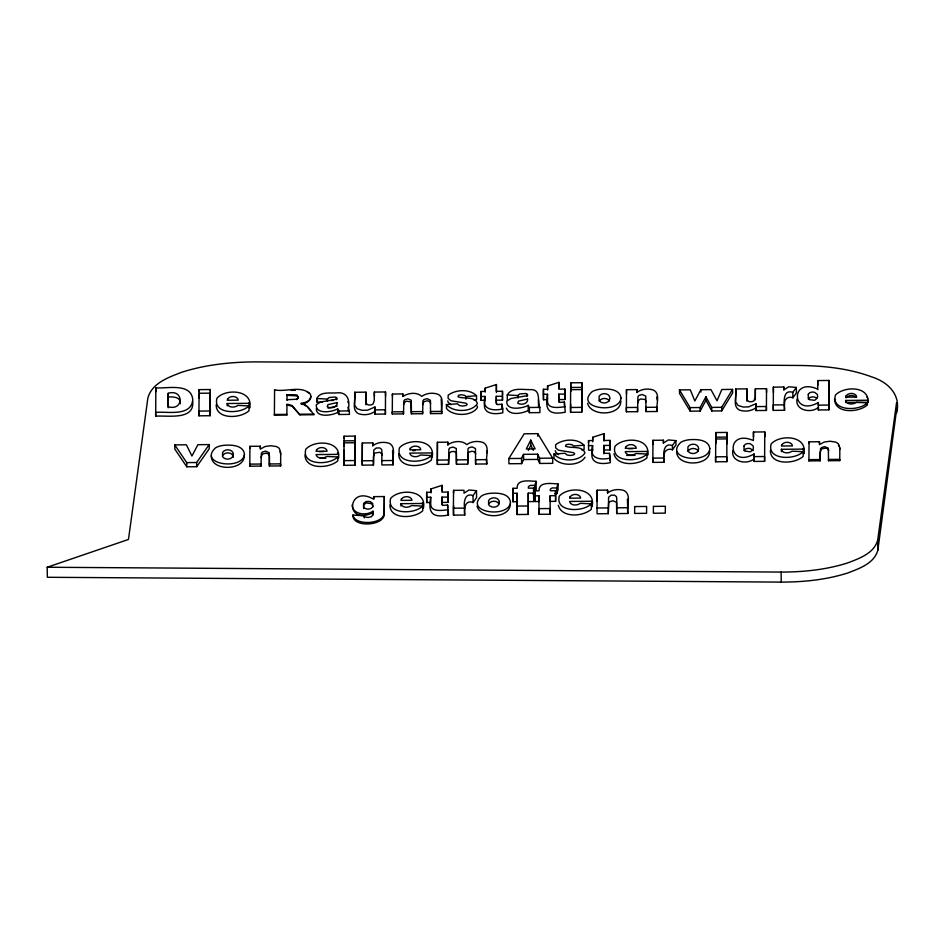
<?xml version="1.0" encoding="UTF-8"?>
<svg xmlns="http://www.w3.org/2000/svg" width="944" height="944" viewBox="0 0 944 944"><rect width="100%" height="100%" fill="white"/><g stroke="black" fill="none" stroke-linecap="round" stroke-linejoin="round"><path stroke-width="1.42" d="M155.689 416.221L155.843 387.842C166.604 388.845 191.243 382.391 192.765 399.701C191.349 417.154 166.51 411.147 155.63 412.434L155.689 416.221C166.321 415.053 195.231 421.012 192.6 401.047M168.233 393.294L168.115 406.734C184.198 411.383 183.903 388.539 168.233 393.294L168.197 407.832M199.078 397.99L199.007 393.259L210.182 393.152L210.099 415.714L198.924 415.82L199.113 389.636L210.288 389.53L210.311 391.111M210.099 415.714L210.182 393.152M210.264 395.76L210.288 389.53M210.347 413L210.382 408.894M248.638 402.817L249.664 408.127C253.771 389.872 226.053 388.043 216.967 398.179C212.388 414.357 240.614 414.569 248.933 405.92L249.004 410.734C240.578 418.711 215.964 419.75 216.2 404.787M260.32 446.229L260.296 449.132L265.04 446.536L270.869 445.721L276.686 446.618L279.259 448.294L280.687 452.53L280.628 465.911L269.394 466.017L269.205 452.731L265.606 451.126L262.302 452.093L261.346 453.415L260.969 466.088L249.794 466.194L249.924 446.323L260.32 446.229L260.355 448.282M269.394 466.017L269.488 456.212L268.485 453.852L265.642 453.179L262.338 454.147L261.04 457.533M310.847 396.362C310.505 401.117 305.077 402.84 301.065 403.359L304.298 404.244L308.004 407.029L313.974 414.735L299.921 414.864L292.144 405.59L288.05 404.362L286.952 404.374L286.87 414.982L274.385 415.1L274.586 389.872C285.584 392.362 301.525 384.881 310.399 394.191C312.771 400.126 306.045 403.737 301.077 403.997L303.225 404.575M287 400.35L287.035 394.722L295.354 394.804L297.136 395.265L298.351 397.082L297.561 398.51L295.531 399.3L286.988 399.725M338.483 457.368L338.471 458.147C341.704 440.541 314.505 439.479 305.797 449.226C301.219 465.404 329.432 465.616 337.763 456.967L337.822 460.755C329.385 468.731 304.77 469.77 305.018 454.807M343.887 460.648L344.041 442.83L355.215 442.724L355.133 465.203L343.958 465.309L343.887 460.648L355.05 460.542L355.215 442.724M344.088 446.323L344.1 436.211L355.274 436.104L355.298 445.249L355.345 440.6M343.958 465.309L344.088 450.229M348.041 410.616C350.519 400.893 347.781 391.418 336.418 392.905C330.046 393.365 320.181 391.394 316.771 398.498L316.83 401.967L322.164 402.262M354.684 392.267L354.732 405.247L357.162 408.776L362.201 410.31L367.57 410.18L374.957 407.006L374.992 414.156L385.423 414.05L385.518 391.972L374.343 392.079L374.261 400.657L372.963 404.044A3.835 1.9 -0.9 0 1 368.042 404.846L366.071 403.395L365.824 401.955L365.918 392.161L354.684 392.267C356.218 399.041 350.79 409.932 358.661 413.767C364.065 415.49 370.473 414.829 375.016 411.265M355.274 436.104L355.227 440.754L344.064 440.86M362.201 460.79L362.354 442.972L372.762 442.878L372.797 445.769C377.317 442.17 383.724 441.556 389.117 443.267C396.999 447.126 391.548 458.052 393.093 464.837L381.86 464.944L381.883 450.807L381.636 449.379L379.665 447.928L376.196 448.022L373.777 450.064L373.435 465.026L362.26 465.132L362.201 460.79L373.376 460.684M362.26 465.132L362.354 442.972M365.906 404.823L365.918 392.161M372.727 445.78L372.762 442.878M372.939 515.306L372.939 511.188C366.532 515.967 352.596 514.692 352.136 504.969M373.435 465.026L373.517 456.471L374.803 453.085L379.736 452.27L381.706 453.722L381.954 455.15M372.915 513.89L371.7 516.651L368.089 517.465L364.986 516.982L363.735 515.719L352.903 515.07C352.301 527.814 383.217 526.079 384.196 514.799L384.326 496.544L373.871 496.638L373.848 499.282C347.085 483.824 344.312 526.634 372.963 512.604L372.939 511.188M374.992 414.156L374.957 407.006M384.326 496.544L384.184 513.371C382.981 524.593 354.755 525.808 352.903 515.07M441.226 399.194L441.757 413.519L430.558 413.625L430.429 400.291L427.077 398.663L423.891 399.56L422.983 400.704L422.617 413.708L411.419 413.814L411.265 400.268L407.973 398.805L404.799 399.725L403.855 400.905L403.489 413.885L392.291 413.991L392.409 394.037L402.84 393.943L402.876 396.067M393.093 464.837L392.562 450.453M402.84 393.943L402.817 396.539C408.15 392.869 416.682 391.76 421.756 396.362C426.334 393.082 432.505 392.456 437.792 394.167C445.167 397.459 440.529 407.466 441.757 413.519M411.419 413.814L410.817 401.802L406.25 401.176L403.89 403.041L403.56 404.787M422.357 502.904L423.372 508.202C427.42 490.007 399.737 488.225 390.674 498.338C386.108 514.515 414.322 514.728 422.641 506.078L422.723 510.81C414.286 518.787 389.671 519.825 389.919 504.863M426.712 502.562L426.641 497.276L430.747 497.24L430.83 502.527L426.712 502.562L426.676 492.272L430.794 492.237L430.83 488.968L442.052 485.358L442.134 490.644M426.641 497.276L426.676 492.272M430.747 497.24C427.585 514.079 433.284 517.914 448.483 515.023L447.621 505.028L442.996 505.37L441.898 503.447L441.957 497.134L448.105 497.075L448.14 492.072L441.993 492.131L442.052 485.358M431.904 454.359L432.187 457.262C435.904 439.302 408.41 437.839 399.501 447.786C394.934 463.964 423.148 464.177 431.467 455.527L431.538 459.87C423.101 467.846 398.498 468.885 398.734 453.922M475.693 453.911L474.95 452.117L472.165 451.22L468.979 452.129L468.071 453.273L467.681 464.141L456.471 464.247L456.353 452.837L454.17 451.468L451.303 451.61L448.943 453.474L448.542 464.318L437.343 464.424L437.426 442.264L447.857 442.17L447.904 445.061M437.343 464.424L437.426 442.264M442.016 504.946L441.957 497.134M447.857 442.17L447.845 444.766C453.167 441.084 461.71 439.987 466.784 444.589C471.351 441.308 477.522 440.683 482.821 442.394C490.833 446.099 485.027 457.533 486.809 463.952L475.611 464.059L475.54 459.728L486.738 459.622L486.809 463.952M442.04 502.42L448.188 502.361L448.14 492.072M448.542 464.318L448.884 449.132L449.816 447.952L452.99 447.031L456.282 448.494L456.471 464.247M453.403 508.191L453.557 490.361L464.011 490.266L463.988 493.193L468.932 489.995L476.496 490.691L476.602 497.63L473.109 502.527C464.92 499.258 463.634 509.43 464.731 515.023L453.509 515.129L453.403 508.191L464.625 508.084C463.528 502.491 464.814 492.32 473.003 495.588L476.496 490.691M453.509 515.129L453.592 505.536M467.681 464.141L468 448.931L468.92 447.786L472.094 446.89L475.446 448.518L475.611 464.059M480.98 396.468L485.098 396.433L485.157 400.291L481.039 400.327L481.027 391.465L485.133 391.43L485.169 388.149L496.402 384.538L496.426 392.48M481.039 400.327L481.027 391.465M485.098 396.433C480.992 409.79 493.087 411.147 502.751 408.929L501.96 404.221L497.335 404.563L496.237 402.64L496.296 396.327L502.444 396.268L502.503 400.126L496.355 400.185L496.32 403.973M485.157 400.291C481.051 413.661 493.146 415.006 502.81 412.799L502.751 408.929M496.402 384.538L496.343 391.323L502.491 391.264L502.55 395.123M502.503 400.126L502.491 391.264M512.887 493.311L517.064 493.264L517.194 501.712L513.017 501.748L512.887 493.311L512.934 488.308L517.111 488.26C516.675 478.478 530.257 481.263 536.086 481.31L536.216 489.747M513.017 501.748L512.934 488.308M536.086 481.31L534.811 485.452L530.28 485.369L528.463 486.597L528.31 488.154L533.631 488.107L533.596 493.11L528.262 493.157L528.286 514.421L517.088 514.527L517.064 493.264M517.088 514.527L517.194 501.712M528.286 514.421L528.262 493.157M528.392 501.606L533.726 501.559L533.631 488.107M534.906 501.547L534.811 495.86L538.989 495.824L539.071 501.5L534.906 501.547L534.811 485.452M534.811 495.86L534.859 490.856L539.024 490.821C538.599 481.027 552.169 483.824 557.998 483.859L558.093 489.547L556.818 493.688L554.659 493.57M538.564 407.501L538.422 399.654M557.998 483.859L556.736 488.001L552.193 487.918L550.376 489.157L550.234 490.715L555.556 490.668L555.509 495.671L550.187 495.718L550.163 514.22L538.965 514.327L538.989 495.824M543.484 399.737L543.402 394.297L547.52 394.262L547.603 399.701L543.484 399.737L543.449 389.294L547.567 389.258L547.591 385.99L558.824 382.367L558.907 387.819M543.402 394.297L543.449 389.294M547.52 394.262C544.381 411.171 549.927 415.124 565.255 412.209L564.394 402.05L559.757 402.392L558.671 400.468M550.187 495.718L550.269 501.394L555.603 501.347L555.638 496.343M558.789 402.12L558.718 394.155L564.866 394.096L564.913 389.093L558.765 389.152L558.824 382.367M558.718 394.155L558.801 399.595L564.96 399.536L564.913 389.093M570.506 407.489L570.66 389.671L581.834 389.565L581.752 412.198L570.577 412.304L570.506 407.489L581.681 407.383M570.731 391.135L570.719 382.816L581.893 382.709L581.929 392.244M570.577 412.304L570.648 404.079M570.766 391.194L570.719 382.816M581.752 412.198L581.893 382.709M588.501 445.603L592.62 445.556L592.69 450.135L588.572 450.182L588.549 440.6L592.667 440.565L592.69 437.284L603.924 433.674L603.971 440.966M591.593 502.645L592.03 506.609C596.596 488.024 568.642 485.759 559.332 496.107C554.753 512.285 582.979 512.498 591.298 503.848L591.381 509.217C582.861 516.793 561.704 518.185 558.282 505.264M592.62 445.556C588.513 458.926 600.608 460.271 610.272 458.064L609.482 453.356L604.113 453.273L603.818 445.45L609.966 445.391L610.013 440.4L603.865 440.459L603.924 433.674M592.69 450.135C588.584 463.504 600.679 464.849 610.343 462.643L610.272 458.064M597.009 508.014L597.174 490.196L607.57 490.089L607.617 492.98C612.137 489.393 618.532 488.78 623.937 490.491C632.138 494.691 626.143 506.291 627.925 513.489L616.703 513.595L616.703 498.031L616.456 496.603L614.485 495.152L611.016 495.246L608.597 497.287L608.278 513.666L597.104 513.772L597.009 508.014L608.184 507.907M597.21 501.441L597.174 490.196M603.853 453.816L603.818 445.45M607.547 492.992L607.57 490.089M608.278 513.666L608.679 503.046L609.647 501.724L612.939 500.757L616.55 502.361L616.703 513.595M603.889 450.028L610.036 449.969L610.013 440.4M645.991 411.596L645.767 396.102L642.168 394.498L638.864 395.465L637.908 396.787L637.566 411.678L626.391 411.785L626.474 389.695L636.881 389.601L636.929 392.444C641.483 388.928 647.844 388.267 653.248 389.99C661.26 393.66 655.419 405.082 657.213 411.49L645.991 411.596L645.92 407.336L657.154 407.23L657.213 411.49M627.925 513.489L627.406 499.093M636.858 392.503L636.881 389.601M647.242 451.267L647.678 455.22C650.912 437.627 623.713 436.565 615.004 446.3C610.426 462.477 638.64 462.69 646.97 454.04L647.029 457.828C638.51 465.404 617.352 466.796 613.93 453.875M675.892 440.624L672.388 445.521C662.015 441.969 663.62 456.448 664.092 462.277L652.859 462.383L652.953 440.305L663.408 440.211L663.455 443.043L668.317 439.939L675.892 440.624L675.963 444.884L672.458 449.781C667.915 447.739 663.231 451.374 664.139 456.306M663.384 443.125L663.408 440.211M726.927 432.435L726.786 461.687L715.611 461.793L715.753 432.541L726.927 432.435L726.998 437.084M735.683 388.975L735.73 401.967L738.161 405.495L743.199 407.029L748.568 406.888L755.943 403.725L755.979 410.557L766.41 410.451L766.516 388.692L755.342 388.798L755.259 397.365L753.961 400.752A3.835 1.9 -0.9 0 1 749.04 401.566L747.07 400.103L746.822 398.675L746.905 388.869L735.683 388.975C737.17 395.654 731.848 406.404 739.648 410.168C745.064 411.891 751.459 411.23 756.014 407.666M746.893 401.224L746.905 388.869M753.465 432.022L753.395 440.553C725.228 428.222 727.387 469.168 754.103 453.981L754.15 461.427L764.616 461.333L764.758 431.915L753.465 432.022L753.548 436.836M754.15 461.427L754.103 453.981M755.342 399.89L755.342 388.798M755.979 410.557L755.943 403.725M783.839 387.028L783.815 389.943L788.747 386.757L796.323 387.441L792.818 392.338C781.868 388.775 784.311 404.374 784.535 410.286L773.301 410.392L773.372 387.123L783.839 387.028L783.874 389.742M803.851 452.978L803.851 453.745C807.828 435.597 780.192 433.886 771.154 443.963C766.587 460.141 794.801 460.353 803.12 451.692L803.191 456.353C794.765 464.33 770.151 465.368 770.387 450.406M828.608 450.925L828.36 449.497L826.389 448.058L821.457 448.86L820.171 452.247L820.088 460.814L808.914 460.908L809.055 441.827L819.463 441.733L819.475 442.996M817.74 389.636L817.693 380.562L828.985 380.456L828.844 409.861L818.377 409.967L818.33 402.522C791.615 417.696 789.455 376.75 817.622 389.081M818.33 402.522L818.306 405.153L828.761 405.047L828.985 380.456M818.377 409.967L818.401 407.336C811.427 413.696 794.789 410.498 797.066 398.982M819.463 441.733L819.439 444.636L824.183 442.052L830 441.226L835.818 442.122L838.39 443.798L839.83 448.034L839.747 460.625L828.513 460.731L828.502 459.468L839.723 459.362L839.747 460.625M820.088 460.814L820.478 448.919L821.433 447.598L824.737 446.63L828.348 448.235L828.513 460.731M834.614 398.946C834.378 413.909 858.993 412.87 867.418 404.882L867.394 402.84C859.064 411.49 830.85 411.277 835.416 395.099C843.252 386.603 867.099 385.589 868.043 400.232L845.647 400.445L845.671 402.486L868.079 402.286L868.079 401.507M896.682 412.941C901.107 394.509 887.82 381.907 871.371 376.774C848.668 368.396 824.277 365.859 800.217 365.47L257.016 361.894C231.693 361.918 206.146 364.49 181.932 372.184C168.893 377.199 151.937 382.934 147.878 397.99L128.467 539.449L47.2 567.25L47.353 577.28L781.254 582.106C803.663 582.082 826.271 579.805 847.712 572.996C859.264 568.559 874.262 563.474 877.849 550.151L896.8 408.174M732.839 450.453C730.562 461.958 747.2 465.156 754.173 458.796M784.582 404.315C783.673 399.383 788.358 395.737 792.901 397.79L796.406 392.893L796.323 387.441M877.849 550.151L877.696 540.121L896.529 402.911M211.303 455.751C210.748 471.422 244.59 471.091 244.284 455.527M676.706 451.35C676.152 467.02 709.994 466.69 709.687 451.138M637.637 403.112L637.967 401.047L640.386 399.017L645.082 399.43L646.074 401.79M422.7 404.504L423.927 401.696L427.113 400.787L429.886 401.684L430.641 403.477M585.02 457.25C579.687 466.218 560.642 466.525 554.022 458.371L553.963 454.029L565.055 453.285L566.955 454.996L570.247 455.492L573.74 454.866L574.707 453.769L573.456 452.648L558.506 450.217L555.638 447.834L555.697 444.671C563.002 438.96 577.303 438.051 584.041 445.238L584.1 449.58L581.457 449.769M316.382 408.138C315.331 418.062 332.17 415.643 337.728 412.327L337.681 408.858C332.123 412.174 315.284 414.593 316.323 404.669L320.582 402.002L337.138 399.147L336.925 398.073L335.132 397.023L329.185 397.495L327.438 399.088L327.485 401.401M877.696 540.121C874.109 553.444 859.099 558.529 847.559 562.966C826.118 569.775 803.509 572.052 781.101 572.076L47.2 567.25M316.83 401.967L317.573 400.433M507.329 400.173L507.258 394.958C511.601 387.028 522.976 389.872 530.445 389.601C541.608 389.188 536.924 401.247 539.838 407.383L539.921 412.599L529.431 412.693L528.239 410.522L528.168 405.318C522.61 408.634 505.76 411.053 506.81 401.129L511.07 398.462L527.613 395.607L527.413 394.533L525.607 393.483L519.672 393.955L517.926 395.548L517.973 398.156M521.631 463.634L521.548 458.418L523.542 454.335L537.667 454.206L539.649 458.253L539.72 463.457L552.747 463.339L552.665 458.123L537.761 433.674L524.191 433.792L508.851 458.536L508.934 463.752L521.631 463.634L523.625 459.551L523.542 454.335M530.764 440.105L526.292 448.99L535.13 448.907L530.764 440.105L530.847 445.32L533.348 450.347M528.298 450.394L530.847 445.32M705.97 400.303L711.776 410.97L721.723 410.876L732.615 392.952L732.556 389.4L721.818 389.506L717.027 400.799L710.962 389.612L700.861 389.707L694.843 400.976L690.276 389.801L679.468 389.907L679.527 393.459L690.182 411.171L700.165 411.077L705.97 400.303L705.911 396.751L700.106 407.537L700.165 411.077M721.723 410.876L721.664 407.324L732.556 389.4M196.694 466.702L196.635 462.513L209.179 444.577L197.91 444.683L191.939 456.035L186.381 444.789L174.758 444.907L174.817 449.084L186.794 466.796L196.694 466.702L209.238 448.754L209.179 444.577M744.12 450.725L745.123 449.379A3.847 1.912 -0.9 0 1 750.421 448.601L753.147 450.654M808.347 399.253L809.35 397.92A3.847 1.912 -0.9 0 1 814.648 397.141L816.289 397.896M222.619 455.527C224.731 452.105 230.749 451.905 232.897 455.397L233.262 457.403M488.673 503.872C490.774 500.45 496.804 500.249 498.939 503.742M599.216 401.106C601.316 397.684 607.346 397.495 609.482 400.976M688.023 451.126C690.135 447.704 696.153 447.515 698.3 450.996M846.202 397.813C848.408 394.875 853.754 394.568 856.149 397.424M296.664 399.654L298.363 397.707L297.148 395.89L287.047 395.347L287.035 394.722M528.239 410.522C522.126 413.531 509.63 416.044 506.385 408.197M328.028 408.127L337.161 406.05M319.308 451.68L323.792 451.527M413.024 450.795L415.419 450.453M628.515 448.766L632.999 448.612M565.173 406.758C559.32 407.289 547.095 409.802 547.473 400.527M448.4 509.736C442.547 510.279 430.322 512.781 430.7 503.506M476.508 395.796C469.782 388.609 455.48 389.518 448.164 395.217L448.105 398.38L450.972 400.775L465.935 403.194L467.186 404.327L466.218 405.424L462.725 406.038L459.433 405.554L457.521 403.843L446.429 404.587C453.049 412.74 472.083 412.422 477.428 403.454C474.702 395.76 464.059 399.324 457.993 396.787L458.607 395.217L461.368 394.781L464.542 395.288L465.911 396.527L476.508 395.796L476.567 399.737L473.923 399.926M584.041 445.238L573.433 445.981L572.076 444.73L568.89 444.223L566.129 444.659L565.527 446.241C571.592 448.766 582.236 445.214 584.961 452.908C579.616 461.876 560.571 462.194 553.963 454.029M330.955 400.539L333.362 400.386M570.683 387.465L581.846 387.359M291.177 390.344L295.33 390.309M168.292 397.082C173.059 396.539 181.142 396.987 180.339 403.761M227.221 405.932L227.185 403.525L249.582 403.312M528.168 405.318L529.348 407.489L539.838 407.383M210.016 410.982L198.854 411.088L198.924 415.82M374.921 409.897L385.353 409.79L385.423 414.05M755.92 406.604L766.351 406.51L766.41 410.451M679.468 389.907L690.123 407.631L700.106 407.537M705.911 396.751L711.717 407.419L721.664 407.324M337.681 408.858L338.872 411.018L349.351 410.923L349.41 414.392L338.92 414.499L337.728 412.327M411.383 411.678L422.582 411.572L422.617 413.708M441.721 411.395L430.523 411.501L430.558 413.625M299.909 414.227L313.963 414.097M715.717 437.19L726.892 437.084L726.939 443.869M726.868 438.901L715.694 439.007L715.764 443.975M781.408 451.633L781.372 449.297L803.781 449.096M432.128 452.919L409.72 453.132C410.864 457.639 417.413 457.427 420.469 455.008L431.467 455.527M338.412 454.359L316.016 454.571C317.16 459.079 323.698 458.867 326.754 456.448L337.763 456.967M647.619 451.433L625.223 451.645C626.368 456.153 632.905 455.94 635.961 453.521L646.97 454.04M320.276 458.312L325.869 458.265M626.674 455.421L635.076 455.338M508.851 458.536L521.548 458.418M539.649 458.253L552.665 458.123M754.079 456.613L764.534 456.518L764.616 461.333M381.801 460.613L393.023 460.507M437.273 460.082L448.471 459.976M456.412 459.905L467.61 459.799M174.758 444.907L186.723 462.607L196.635 462.513M523.625 459.551L537.75 459.409L539.72 463.457M269.37 463.964L280.592 463.858L280.628 465.911M820.076 459.551L808.902 459.645L808.914 460.908M591.947 501.24L569.551 501.453C570.695 505.96 577.232 505.748 580.289 503.329L591.298 503.848M400.94 506.043L400.905 503.683L423.301 503.471M516.958 506.09L528.156 505.984M616.609 507.825L627.843 507.719M867.394 402.84L856.385 402.321C853.329 404.728 846.792 404.952 845.647 400.445M248.933 405.92L237.923 405.401C234.867 407.82 228.33 408.032 227.185 403.525M803.12 451.692L792.122 451.185C789.066 453.592 782.517 453.804 781.372 449.297M422.641 506.078L411.643 505.559C408.587 507.966 402.05 508.191 400.905 503.683M532.782 493.771L534.941 493.889M507.258 394.958L517.926 395.548M316.771 398.498L327.438 399.088M558.577 454.56L555.697 452.164L555.332 450.654M451.043 404.716L448.164 402.321L447.798 400.811M306.871 391.666L309.03 393.023M304.298 404.87L306.281 406.144M299.921 414.864L292.156 406.215L286.964 405L286.952 404.374M308.004 407.655L310.564 410.687M838.402 445.061L839.216 446.241M364.278 517.914L363.735 515.719M349.351 410.923L347.982 407.147M867.052 396.976L867.63 398.321M802.825 448.447L803.71 451.916M337.456 452.837L338.035 454.182M656.682 397.105L657.319 400.162M280.097 451.515L280.722 454.583M477.145 405.944L477.487 407.407C472.142 416.375 453.108 416.682 446.488 408.528L446.429 404.587M373.104 506.633L371.641 503.659L366.107 502.916L363.641 504.922L363.617 508.486M609.954 460.283L609.482 453.356M447.893 511.495L448.483 515.023M587.593 403.289C590.932 416.764 620.774 416.127 620.881 401.117M477.05 506.055C480.39 519.53 510.232 518.893 510.338 503.872M347.911 401.46L348.112 402.746M839.7 447.645L839.841 449.297M486.762 451.079L486.903 452.766M868.043 400.232L868.079 402.286M828.761 405.047L828.844 409.861M817.693 380.562L817.775 385.376M809.055 441.827L809.079 443.09M792.818 392.338L792.901 397.79M784.535 410.286L784.452 404.834L773.219 404.941L773.301 410.392M781.101 572.076L781.254 582.106M773.372 387.123L773.466 392.574M766.516 388.692L766.575 392.633M764.758 431.915L764.829 436.73M726.786 461.687L726.703 456.719L715.54 456.825L715.611 461.793M715.753 432.541L715.788 441.839M711.717 407.419L711.776 410.97M700.861 389.707L700.896 392.067M690.123 407.631L690.182 411.171M672.388 445.521L672.458 449.781M664.092 462.277L664.021 458.017L652.8 458.123L652.859 462.383M652.953 440.305L653.012 444.565M637.566 411.678L637.495 407.407L626.32 407.513L626.391 411.785M626.474 389.695L626.545 393.955M609.966 445.391L610.036 449.969M592.69 437.284L592.761 441.863M588.549 440.6L588.584 442.889M564.866 394.096L564.96 399.536M564.394 402.05L564.453 406.132M556.736 488.001L556.818 493.688M555.556 490.668L555.603 501.347M550.163 514.22L550.069 508.533L538.871 508.639L538.965 514.327M547.591 385.99L547.662 390.073M537.761 433.674L537.797 436.27M537.667 454.206L537.75 459.409M533.596 493.11L533.726 501.559M529.348 407.489L529.431 412.693M526.776 393.849L526.823 396.456M501.96 404.221L502.019 408.091M496.296 396.327L496.355 400.185M485.169 388.149L485.228 392.02M473.003 495.588L473.109 502.527M465.911 396.527L465.947 399.159M464.625 508.084L464.731 515.023M453.557 490.361L453.592 493.146M448.105 497.075L448.188 502.361M447.621 505.028L447.657 507.683M430.83 488.968L430.889 492.933M403.489 413.885L403.454 411.749L392.256 411.855L392.291 413.991M392.409 394.037L392.444 396.173M385.518 391.972L385.577 396.232M374.343 392.079L374.402 396.338M373.871 496.638L373.895 498.066M355.05 460.542L355.133 465.203M344.1 436.211L344.135 438.453M338.872 411.018L338.92 414.499M336.3 397.389L336.335 399.701M297.136 395.265L297.148 395.89M286.87 414.982L286.87 414.357L274.374 414.475L274.385 415.1M274.586 389.872L274.598 390.509M260.969 466.088L260.933 464.035L249.771 464.141L249.794 466.194M249.924 446.323L249.948 448.376M199.113 389.636L199.137 391.217M186.723 462.607L186.794 466.796M155.843 387.842L155.902 391.63M337.102 402.581C337.834 407.537 330.4 409.023 327.249 406.652L327.969 404.646L337.102 402.581M527.59 399.052C528.31 403.997 520.876 405.483 517.737 403.112L518.457 401.117L527.59 399.052M634.687 506.574L634.628 513.418L646.569 513.312L646.628 506.456L634.687 506.574M653.413 506.397L653.354 513.241L665.296 513.135L665.355 506.279L653.413 506.397M244.449 454.206C242.915 470.761 197.461 464.554 215.515 447.857A14.514 7.21 -0.9 0 1 224.07 445.308C231.186 444.707 243.351 445.025 244.449 454.206M510.492 502.243C508.958 518.787 463.504 512.592 481.558 495.895A14.514 7.21 -0.9 0 1 490.113 493.334C497.228 492.744 509.394 493.051 510.492 502.243M621.01 398.049C619.476 414.605 574.023 408.398 592.077 391.713A14.514 7.21 -0.9 0 1 600.632 389.152C607.747 388.562 619.913 388.869 621.01 398.049M709.829 448.624C708.307 465.18 662.841 458.973 680.907 442.276A14.514 7.21 -0.9 0 1 689.45 439.727C696.578 439.137 708.743 439.444 709.829 448.624M744.049 445.91L744.025 449.792L745.028 451.09L750.35 451.798L753.041 449.663L753.418 447.668L753.064 445.839L750.35 443.786A3.847 1.912 -0.9 0 0 745.04 444.577L744.049 445.91M808.276 394.439L808.253 398.333L809.256 399.619L814.578 400.339L817.268 398.191L817.646 396.197L817.292 394.368L814.578 392.326A3.847 1.912 -0.9 0 0 809.268 393.105L808.276 394.439M363.617 503.494L363.605 507.058C365.588 509.972 370.756 509.784 372.715 506.916L372.727 503.494L369.977 501.488L366.083 501.5L363.617 503.494M233.215 454.335L232.814 456.483C230.749 459.964 224.648 460.047 222.536 456.577L222.572 452.447C224.684 449.025 230.702 448.825 232.849 452.318L233.215 454.335M499.27 502.361L498.857 504.509C496.792 507.99 490.691 508.073 488.579 504.603L488.614 500.485C490.727 497.051 496.756 496.863 498.892 500.344L499.27 502.361M609.789 398.179L609.376 400.327C607.311 403.808 601.21 403.89 599.098 400.421L599.133 396.291C601.245 392.869 607.275 392.68 609.411 396.161L609.789 398.179M698.607 448.754L698.194 450.902C696.141 454.383 690.029 454.465 687.916 450.996L687.964 446.866C690.064 443.444 696.094 443.243 698.23 446.736L698.607 448.754M227.716 398.852L227.244 400.244L238.254 400.15L237.664 398.451C235.257 395.607 229.911 395.902 227.716 398.852M316.547 449.899L316.075 451.291L327.072 451.197L326.494 449.497C324.087 446.654 318.742 446.949 316.547 449.899M410.251 448.459L409.779 449.851L420.788 449.757L420.198 448.058C417.803 445.214 412.445 445.509 410.251 448.459M401.424 498.998L400.952 500.403L411.962 500.296L411.383 498.609C408.976 495.753 403.631 496.06 401.424 498.998M570.082 496.78L569.61 498.184L580.619 498.078L580.029 496.379C577.622 493.535 572.276 493.83 570.082 496.78M625.754 446.972L625.282 448.376L636.28 448.27L635.701 446.571C633.294 443.727 627.949 444.022 625.754 446.972M781.903 444.624L781.431 446.028L792.441 445.922L791.851 444.235C789.455 441.379 784.11 441.686 781.903 444.624M846.166 395.76L845.694 397.164L856.704 397.058L856.125 395.371C853.718 392.527 848.373 392.822 846.166 395.76"/></g></svg>
